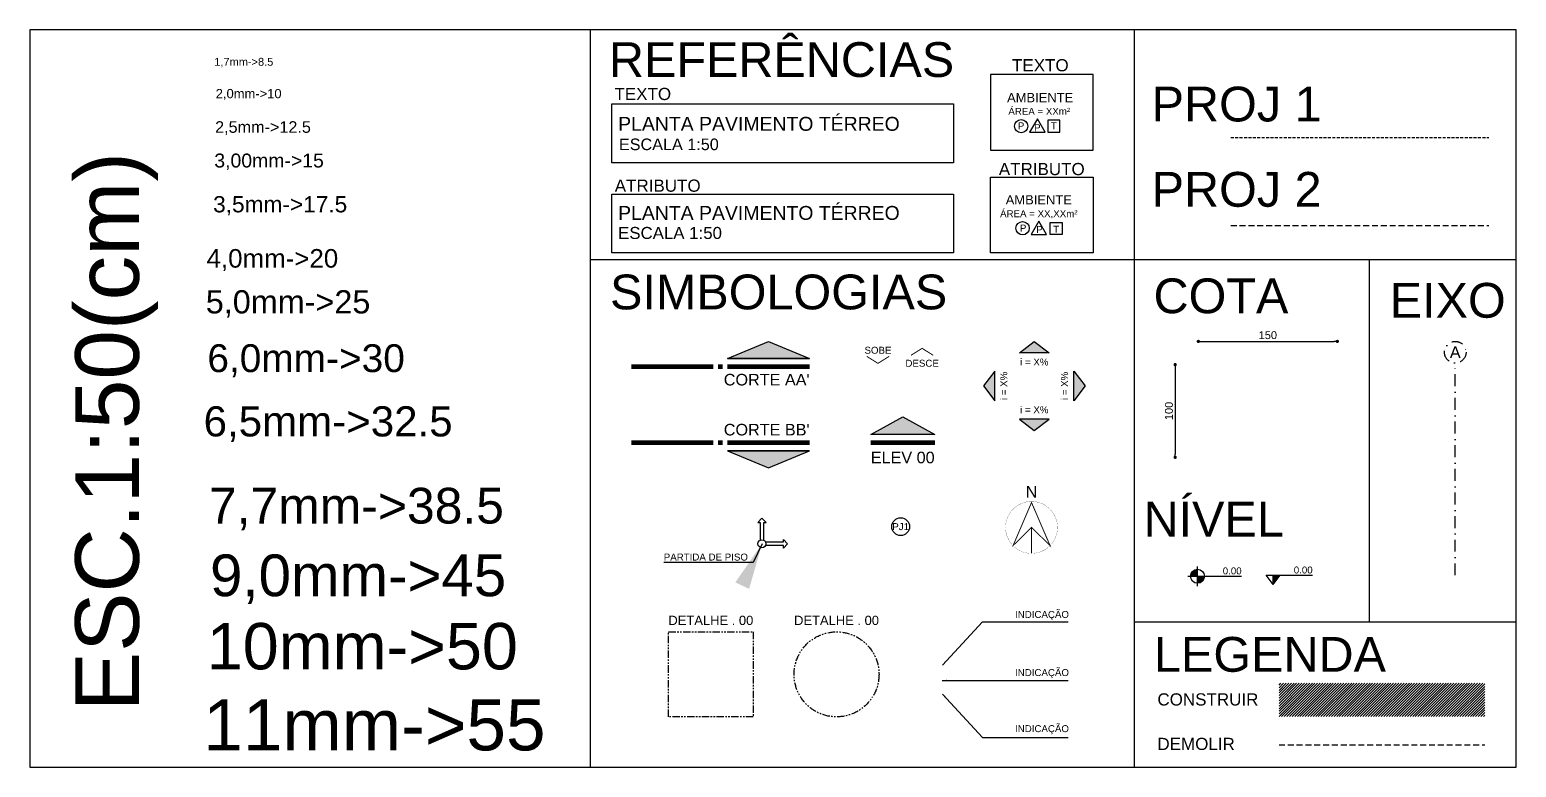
# Model space of a CAD drawing. Header units: millimetres. Extents: x 2839 to 75429, y 16062 to 42710.
# Drawn here: x 29383 to 30987, y 17173 to 17968 of the extents above; entities that cross this region are included whole.
import ezdxf
from ezdxf.enums import TextEntityAlignment as Align

# ---------------------------------------------------------------- set-up
doc = ezdxf.new("R2010")
doc.units = ezdxf.units.MM
for name, pattern in [('DASHDOTX2', [50.8, 25.4, -12.7, 0, -12.7]), ('DASHED', [19.05, 12.7, -6.35]), ('DASHED2', [9.525, 6.35, -3.175]), ('PHANTOM2', [31.75, 15.875, -3.175, 3.175, -3.175, 3.175, -3.175])]:
    doc.linetypes.add(name, pattern=pattern)
for name, color, linetype in [('ARQ_Construir', 150, 'Continuous'), ('ARQ_Cotas', 10, 'Continuous'), ('ARQ_Cotas de Nível', 10, 'Continuous'), ('ARQ_Demolir', 30, 'DASHED'), ('ARQ_Eixo', 10, 'DASHDOTX2'), ('ARQ_Indicações', 10, 'Continuous'), ('ARQ_Projeção 01', 1, 'DASHED2'), ('ARQ_Projeção 02', 2, 'DASHED'), ('ARQ_Simbologia', 50, 'Continuous'), ('ARQ_Texto', 7, 'Continuous')]:
    doc.layers.add(name, color=color, linetype=linetype)
doc.styles.add('100', font='arial.ttf', dxfattribs={"height": 31.25})
doc.styles.add('120', font='arial.ttf', dxfattribs={"height": 37.5})
doc.styles.add('140', font='arial.ttf', dxfattribs={"height": 43.75})
doc.styles.add('175', font='arial.ttf', dxfattribs={"height": 50})
doc.styles.add('200', font='arial.ttf', dxfattribs={"height": 62.5})
doc.styles.add('240', font='arial.ttf', dxfattribs={"height": 75})
doc.styles.add('290', font='arial.ttf', dxfattribs={"height": 81.25})
doc.styles.add('350', font='arial.ttf', dxfattribs={"height": 92.75})
doc.styles.add('400', font='arial.ttf', dxfattribs={"height": 112.5})
doc.styles.add('450', font='arial.ttf', dxfattribs={"height": 125})
doc.styles.add('500', font='arial.ttf', dxfattribs={"height": 137.5})
doc.styles.add('60', font='arial.ttf', dxfattribs={"height": 18.75})
doc.styles.add('80', font='arial.ttf', dxfattribs={"height": 25})
doc.styles.add('COTA', font='arial.ttf')
doc.dimstyles.new('esc_50', dxfattribs={"dimtxt": 8.5, "dimasz": 3.5, "dimexe": 5, "dimexo": 2.5, "dimgap": 0, "dimtad": 0, "dimzin": 12, "dimdsep": 46, "dimtxsty": 'COTA', "dimblk": 'DOT', "dimcen": 0.09, "dimse1": 1, "dimse2": 1, "dimclrd": 256, "dimclre": 256, "dimclrt": 7, "dimaunit": 1, "dimadec": 4, "dimazin": 0, "dimtfac": 0.024, "dimtix": 1, "dimtmove": 2, "dimatfit": 3, "dimfxl": 8, "dimtvp": 0.773333, "dimtolj": 1, "dimtzin": 12, "dimlwd": -1, "dimlwe": -1, "dimarcsym": 0})

# ---------------------------------------------------------------- blocks, each defined once
blk = doc.blocks.new('_Dot')
at = {"color": 0, "linetype": 'ByBlock', "lineweight": -2}
blk.add_line((-0.5, 0), (-1, 0), dxfattribs=at)
at = {"color": 0, "linetype": 'ByBlock', "const_width": 0.5}
blk.add_lwpolyline([(-0.25, 0, 1), (0.25, 0, 1)], format="xyb", close=True, dxfattribs=at)
blk = doc.blocks.new('*D37')
at = {"layer": 'ARQ_Cotas'}
blk.add_line((30647.3, 17631.9), (30790.3, 17631.9), dxfattribs=at)
at = {"layer": 'DEFPOINTS', "color": 0}
for p in [(30793.8, 17631.9), (30643.8, 17606.9), (30793.8, 17606.9)]:
    blk.add_point(p, dxfattribs=at)
at = {"layer": 'ARQ_Cotas', "xscale": 3.5, "yscale": 3.5, "zscale": 3.5, "rotation": 180}
blk.add_blockref('_Dot', (30643.8, 17631.9), dxfattribs=at)
at = {"layer": 'ARQ_Cotas', "xscale": 3.5, "yscale": 3.5, "zscale": 3.5}
blk.add_blockref('_Dot', (30793.8, 17631.9), dxfattribs=at)
at = {"layer": 'ARQ_Cotas', "color": 7, "insert": (30718.8, 17638.6), "char_height": 8.5, "attachment_point": 5, "style": 'COTA'}
blk.add_mtext('\\A1;150', dxfattribs=at)
blk = doc.blocks.new('A$C061752A4')
h = blk.add_hatch(color=256)
h.paths.add_polyline_path([(2, 7.5, 0.414214), (-5.5, 0), (2, 0)])
h.paths.add_polyline_path([(9.5, 0), (2, 0), (2, -7.5, 0.414214)])
for p, q in [((2, -10.5), (2, 10.5)), ((-8.5, 0), (49.5, 0))]:
    blk.add_line(p, q)
blk.add_circle((2, 0), 7.5)
blk = doc.blocks.new('A$C53301501')
blk.add_hatch(color=256).paths.add_polyline_path([(7.5, 10), (0, 10), (0, 0)])
for p, q in [((-7.5, 10), (42.5, 10)), ((0, 0), (-7.5, 10)), ((0, 0), (0, 10)), ((0, 0), (7.5, 10))]:
    blk.add_line(p, q)
blk = doc.blocks.new('A$C291E434F')
for points in [[(2, 3.9), (2, 23.1), (4.6, 23.1), (0, 27.7), (-4.6, 23.1), (-2, 23.1), (-2, 3.9)], [(3.9, 2), (23.1, 2), (23.1, 4.6), (27.7, 0), (23.1, -4.6), (23.1, -2), (3.9, -2)]]:
    blk.add_lwpolyline(points)
blk.add_circle((0, 0), 4.34)
blk = doc.blocks.new('A$C164A0A55')
blk.add_hatch(color=256).paths.add_polyline_path([(16, 0), (-16, 0), (0, 12.2)])
for p, q in [((-16, 0), (0, 12.2)), ((16, 0), (-16, 0)), ((0, 12.2), (16, 0))]:
    blk.add_line(p, q)
at = {"layer": 'ARQ_Simbologia'}
blk.add_line((16, 0), (16, 0), dxfattribs=at)
blk = doc.blocks.new('*D26')
at = {"layer": 'ARQ_Cotas'}
blk.add_line((30618.8, 17603.4), (30618.8, 17510.4), dxfattribs=at)
at = {"layer": 'DEFPOINTS', "color": 0}
for p in [(30643.8, 17606.9), (30618.8, 17506.9), (30643.8, 17506.9)]:
    blk.add_point(p, dxfattribs=at)
at = {"layer": 'ARQ_Cotas', "xscale": 3.5, "yscale": 3.5, "zscale": 3.5}
for p, rotation in [((30618.8, 17606.9), 90), ((30618.8, 17506.9), 270)]:
    blk.add_blockref('_Dot', p, dxfattribs=dict(at, rotation=rotation))
at = {"layer": 'ARQ_Cotas', "color": 7, "insert": (30612.1, 17556.9), "char_height": 8.5, "attachment_point": 5, "rotation": 90, "style": 'COTA'}
blk.add_mtext('\\A1;100', dxfattribs=at)
blk = doc.blocks.new('IND-LOCAL-1')
at = {"layer": 'ARQ_Simbologia'}
blk.add_lwpolyline([(25.3, -32.6), (46.2, -32.6), (35.8, -14.5)], close=True, dxfattribs=at)
blk.add_lwpolyline([(67.2, -32.6), (51.1, -32.6), (51.1, -16.5), (67.2, -16.5), (67.2, -32.6)], dxfattribs=at)
blk.add_circle((13.9, -24.2), 8.93, dxfattribs=at)
at = {"layer": 'ARQ_Texto', "style": 'COTA'}
for tag, p, height in [('LOCAL', (-1.1, 17.9), 12.5), ('LOCAL-1', (-1.1, 0.4), 12.5), ('AREA', (1.5, -16.1), 7.5)]:
    blk.add_attdef(tag, p, '', height=height, dxfattribs=at)
for tag, p in [('PISO', (12.8, -25.2)), ('PAR', (35.2, -24.8)), ('TETO', (58.4, -25.4))]:
    blk.add_attdef(tag, text='', height=7.5, dxfattribs=at).set_placement(p, align=Align.MIDDLE)
blk = doc.blocks.new('IND-DESENHOS')
at = {"layer": 'ARQ_Texto', "style": 'COTA'}
for tag, p, height in [('DESENHO1', (0, 25), 20), ('DESENHO', (0, 0), 20), ('ESCALA', (0, -15), 10), ('AREA', (0, -30), 10)]:
    blk.add_attdef(tag, p, '', height=height, dxfattribs=at)
blk = doc.blocks.new('A$C5CB55066')
at = {"layer": 'ARQ_Simbologia'}
blk.add_hatch(color=256, dxfattribs=at).paths.add_polyline_path([(670, 195), (1113, 9), (226, 9)])
blk.add_line((226, 9), (1113, 9), dxfattribs=at)
blk.add_lwpolyline([(670, 195), (1113, 9), (226, 9)], close=True, dxfattribs=at)
at = {"layer": 'ARQ_Simbologia', "const_width": 50}
for points in [[(-811, -77), (76, -77)], [(176, -77), (126, -77)], [(1113, -77), (226, -77)]]:
    blk.add_lwpolyline(points, dxfattribs=at)
blk = doc.blocks.new('A$C4C9A12F2')
at = {"layer": 'ARQ_Simbologia'}
h = blk.add_hatch(color=256, dxfattribs=at)
h.paths.add_polyline_path([(30, 76), (376, -117), (-315, -117)])
edge = h.paths.add_edge_path(flags=17)
edge.add_line((376, -117), (-315, -117))
blk.add_line((376, -117), (-315, -117), dxfattribs=at)
blk.add_lwpolyline([(30, 76), (376, -117), (-315, -117)], close=True, dxfattribs=at)
at = {"layer": 'ARQ_Simbologia', "const_width": 50}
blk.add_lwpolyline([(-315, -204), (380, -204)], dxfattribs=at)
blk = doc.blocks.new('A$C51210F19')
at = {"layer": 'ARQ_Simbologia', "const_width": 0.8}
blk.add_lwpolyline([(-112.3, 2.1, 1), (111.7, 2.1, 1), (-112.3, 2.1, 1)], format="xyb", dxfattribs=at)
at = {"layer": 'ARQ_Simbologia', "const_width": 4}
for points in [[(-79.9, -76.2), (-0.3, 109.3), (79.5, -76), (-0.3, 2.1), (-79.9, -76.2)], [(-0.3, 2.1), (-0.3, -109.9)]]:
    blk.add_lwpolyline(points, dxfattribs=at)
blk = doc.blocks.new('A$C0C9F2F63')
at = {"layer": 'ARQ_Simbologia', "xscale": 0.25, "yscale": 0.25, "zscale": 0.25}
blk.add_blockref('A$C51210F19', (2.6, 0.6), dxfattribs=at)
at = {"layer": 'ARQ_Simbologia', "color": 7, "style": '100'}
blk.add_text('N', height=12.5, dxfattribs=at).set_placement((2.5, 33.3), align=Align.CENTER)

msp = doc.modelspace()

# ---------------------------------------------------------------- hatches: boundary and pattern name
at = {"layer": 'ARQ_Construir'}
h = msp.add_hatch(dxfattribs=at)
h.set_pattern_fill('_USER', color=256, scale=2, angle=45, style=0, pattern_type=0)
h.set_pattern_definition([(45, (30730.8489, 17227.4325), (-1.414214, 1.414214), [])])
h.paths.add_polyline_path([(30952.915, 17263.423), (30730.849, 17263.423), (30730.849, 17227.433), (30952.915, 17227.433)])

# ---------------------------------------------------------------- linework, layer by layer
for p, q in [((29987.994, 17172.806), (29987.994, 17967.876)), ((30574.942, 17172.806), (30574.942, 17967.876)), ((29987.994, 17720.136), (30986.874, 17720.136)), ((30828.262, 17720.136), (30828.262, 17329.608)), ((30574.942, 17329.608), (30986.874, 17329.608))]:
    msp.add_line(p, q)
for points in [[(30986.874, 17967.876), (29382.803, 17967.876), (29382.803, 17172.806), (30986.874, 17172.806)], [(30530.201, 17919.712), (30419.695, 17919.712), (30419.695, 17838.2), (30530.201, 17838.2)], [(30010.839, 17887.877), (30379.656, 17887.877), (30379.656, 17824.585), (30010.839, 17824.585)], [(30419.695, 17808.875), (30530.201, 17808.875), (30530.201, 17727.364), (30419.695, 17727.364)], [(30010.839, 17790.656), (30379.656, 17790.656), (30379.656, 17727.364), (30010.839, 17727.364)]]:
    msp.add_lwpolyline(points, close=True)
at = {"layer": 'ARQ_Demolir', "ltscale": 0.5}
msp.add_line((30730.849, 17196.953), (30952.915, 17196.953), dxfattribs=at)
at = {"layer": 'ARQ_Eixo', "ltscale": 0.5}
msp.add_line((30921.043, 17379.725), (30921.043, 17608.608), dxfattribs=at)
msp.add_circle((30921.043, 17620.267), 11.659, dxfattribs=at)
at = {"layer": 'ARQ_Indicações', "linetype": 'PHANTOM2', "ltscale": 0.5}
msp.add_lwpolyline([(30071.963, 17318.762), (30163.612, 17318.762), (30163.612, 17227.113), (30071.963, 17227.113)], close=True, dxfattribs=at)
at = {"layer": 'ARQ_Indicações'}
msp.add_circle((30322.587, 17432.137), 9.584, dxfattribs=at)
at = {"layer": 'ARQ_Indicações', "linetype": 'PHANTOM2', "ltscale": 0.5}
msp.add_circle((30253.402, 17272.938), 45.825, dxfattribs=at)
at = {"layer": 'ARQ_Projeção 01', "ltscale": 0.5}
msp.add_line((30678.859, 17851.82), (30957.441, 17851.82), dxfattribs=at)
at = {"layer": 'ARQ_Projeção 02', "ltscale": 0.5}
msp.add_line((30678.859, 17756.987), (30957.441, 17756.987), dxfattribs=at)
at = {"layer": 'ARQ_Simbologia'}
for points in [[(30478.467, 17857.525), (30470.106, 17872.006), (30461.745, 17857.525)], [(30481.426, 17857.525), (30494.288, 17857.525), (30494.288, 17870.388), (30481.426, 17870.388)]]:
    msp.add_lwpolyline(points, close=True, dxfattribs=at)
at = {"layer": 'ARQ_Simbologia', "const_width": 1}
for points in [[(30286.084, 17615.756), (30298.106, 17608.219), (30310.15, 17615.737)], [(30333.709, 17616.899), (30345.754, 17624.417), (30357.775, 17616.88)]]:
    msp.add_lwpolyline(points, dxfattribs=at)
at = {"layer": 'ARQ_Simbologia'}
msp.add_circle((30452.583, 17863.956), 7.146, dxfattribs=at)

# ---------------------------------------------------------------- block references
at = {"layer": 'ARQ_Cotas de Nível'}
for name, p in [('A$C061752A4', (30640.978, 17378.685)), ('A$C53301501', (30724.671, 17369.705))]:
    msp.add_blockref(name, p, dxfattribs=at)
at = {"layer": 'ARQ_Simbologia', "xscale": 0.09999999999854481, "yscale": 0.09999999999854481, "zscale": 0.09999999999999999}
for name, p in [('A$C5CB55066', (30113.021, 17612.458)), ('A$C4C9A12F2', (30321.758, 17543.075))]:
    msp.add_blockref(name, p, dxfattribs=at)
at = {"layer": 'ARQ_Simbologia'}
for name, p in [('A$C164A0A55', (30466.831, 17619.74)), ('A$C0C9F2F63', (30461.288, 17430.247)), ('A$C291E434F', (30172.896, 17413.691))]:
    msp.add_blockref(name, p, dxfattribs=at)
at = {"layer": 'ARQ_Simbologia', "xscale": -1}
for p, rotation in [((30424.092, 17583.86), 90), ((30466.831, 17547.99), 180)]:
    msp.add_blockref('A$C164A0A55', p, dxfattribs=dict(at, rotation=rotation))
at = {"layer": 'ARQ_Simbologia', "rotation": 270}
msp.add_blockref('A$C164A0A55', (30509.561, 17583.86), dxfattribs=at)
at = {"layer": 'ARQ_Simbologia', "xscale": -0.09999999999854481, "yscale": 0.09999999999854481, "zscale": 0.09999999999999999, "rotation": 180}
msp.add_blockref('A$C5CB55066', (30113.021, 17514.942), dxfattribs=at)
at = {"layer": 'ARQ_Texto'}
ref = msp.add_blockref('IND-LOCAL-1', (30443.038, 17773.262), dxfattribs=dict(at, xscale=0.7999999999883585, yscale=0.7999999999956344, zscale=0.7999999999999999))
ref.add_attrib('LOCAL-1', 'AMBIENTE', dxfattribs={"height": 10, "style": 'COTA'}).set_placement((30471.657, 17784.539), align=Align.MIDDLE)
ref.add_attrib('AREA', 'ÁREA = XX,XXm²', dxfattribs={"height": 7.5, "style": 'COTA'}).set_placement((30471.657, 17769.853), align=Align.MIDDLE)
ref.add_attrib('TETO', 'P', dxfattribs={"height": 7.5, "style": 'COTA'}).set_placement((30472.391, 17752.498), align=Align.MIDDLE)
ref.add_attrib('PAR', 'T', dxfattribs={"height": 7.5, "style": 'COTA'}).set_placement((30490.32, 17752.804), align=Align.MIDDLE)
ref.add_attrib('PISO', 'P', dxfattribs={"height": 7.5, "style": 'COTA'}).set_placement((30454.761, 17754.056), align=Align.MIDDLE)
ref = msp.add_blockref('IND-DESENHOS', (30017.695, 17762.914), dxfattribs=dict(at, xscale=2, yscale=2, zscale=2))
ref.add_attrib('DESENHO', 'PLANTA PAVIMENTO TÉRREO', (30017.695, 17762.914), dxfattribs={"height": 15, "style": 'COTA'})
ref.add_attrib('ESCALA', 'ESCALA 1:50', (30017.695, 17742.299), dxfattribs={"height": 13, "style": 'COTA'})

# ---------------------------------------------------------------- texts
for s, height, style, p in [('REFERÊNCIAS', 37.5, '120', (30007.803, 17916.996)), ('1,7mm->8.5', 8.5, '60', (29581.963, 17929.073)), ('TEXTO', 13.125, '120', (30442.764, 17923.059)), ('2,0mm->10', 10, '80', (29583.521, 17894.054)), ('TEXTO', 13.125, '120', (30013.776, 17892.102)), ('PROJ 1', 37.5, '120', (30593.431, 17869.022)), ('2,5mm->12.5', 12.5, '100', (29582.826, 17856.774)), ('PLANTA PAVIMENTO TÉRREO', 15, '120', (30017.736, 17858.947)), ('ESCALA 1:50', 12.5, '100', (30018.592, 17838.085)), ('3,00mm->15', 15, '120', (29581.97, 17819.384)), ('ATRIBUTO', 13.125, '120', (30428.519, 17811.14)), ('ATRIBUTO', 13.125, '120', (30014.085, 17793.253)), ('PROJ 2', 37.5, '120', (30593.431, 17777.072)), ('3,5mm->17.5', 17.5, '140', (29580.7, 17771.003)), ('4,0mm->20', 20, '175', (29573.617, 17711.436)), ('SIMBOLOGIAS', 37.5, '120', (30008.989, 17666.442)), ('COTA', 37.5, '120', (30595.445, 17662.264)), ('EIXO', 37.5, '120', (30850.315, 17657.431)), ('5,0mm->25', 25, '200', (29572.787, 17662.066)), ('6,0mm->30', 30, '240', (29574.473, 17598.808)), ('6,5mm->32.5', 32.5, '290', (29570.411, 17529.46)), ('7,7mm->38.5', 38.5, '350', (29576.192, 17435.538)), ('NÍVEL', 37.5, '120', (30584.689, 17421.555)), ('9,0mm->45', 45, '400', (29577.343, 17357.202)), ('PARTIDA DE PISO', 7.5, '60', (30066.979, 17395.651)), ('10mm->50', 50, '450', (29573.795, 17278.319)), ('LEGENDA', 37.5, '120', (30595.946, 17275.738)), ('11mm->55', 55, '500', (29570.057, 17190.976)), ('CONSTRUIR', 13.125, '120', (30599.643, 17239.366)), ('DEMOLIR', 13.125, '120', (30599.643, 17191.403))]:
    msp.add_text(s, height=height, dxfattribs=dict(at, style=style)).set_placement(p)
for s, height, style, p in [('AMBIENTE', 10, '80', (30473.127, 17889.71)), ('ÁREA = XXm²', 7.5, '60', (30472.126, 17876.175)), ('P', 7.5, '60', (30452.583, 17860.512)), ('P', 7.5, '60', (30470.106, 17858.515)), ('T', 7.5, '60', (30487.857, 17860.512)), ('SOBE', 7.5, '60', (30298.106, 17618.597)), ('i = X%%%', 7.5, '60', (30466.831, 17605.933)), ('DESCE', 7.5, '60', (30345.754, 17604.602)), ('i = X%%%', 7.5, '60', (30466.831, 17554.445)), ('ELEV 00', 12.5, '100', (30324.781, 17500.486)), ('DETALHE . 00', 10, '80', (30117.788, 17326.146)), ('DETALHE . 00', 10, '80', (30253.402, 17326.146))]:
    msp.add_text(s, height=height, dxfattribs=dict(at, style=style)).set_placement(p, align=Align.CENTER)
at = {"layer": 'ARQ_Texto', "style": '500'}
msp.add_text('ESC.1:50(cm)', height=68.75, rotation=90, dxfattribs=at).set_placement((29500.615, 17233.06))
at = {"layer": 'ARQ_Texto', "style": '100'}
msp.add_text('A', height=12.5, dxfattribs=at).set_placement((30921.043, 17620.267), align=Align.MIDDLE)
at = {"layer": 'ARQ_Texto'}
for s, height, style, p in [("CORTE AA'", 12.5, '100', (30224.327, 17584.395)), ("CORTE BB'", 12.5, '100', (30224.327, 17530.497)), ('0.00', 7.5, '60', (30690.52, 17380.728)), ('0.00', 7.5, '60', (30767.171, 17381.706))]:
    msp.add_text(s, height=height, dxfattribs=dict(at, style=style)).set_placement(p, align=Align.RIGHT)
at = {"layer": 'ARQ_Texto', "style": '60'}
for p in [(30437.573, 17583.865), (30503.106, 17583.86)]:
    msp.add_text('i = X%%%', height=7.5, rotation=90, dxfattribs=at).set_placement(p, align=Align.CENTER)
at = {"layer": 'ARQ_Texto', "char_height": 7.5, "attachment_point": 1, "style": '60'}
for insert, width in [((30446, 17341.26), 57.35287), ((30446, 17278.626), 57.27749), ((30446, 17218.168), 57.35287)]:
    msp.add_mtext('INDICAÇÃO', dxfattribs=dict(at, insert=insert, width=width))
at = {"layer": 'ARQ_Texto', "style": '60'}
msp.add_attdef('PJ1', text='', height=7.5, dxfattribs=at).set_placement((30322.587, 17432.137), align=Align.MIDDLE)

# ---------------------------------------------------------------- dimensions: what is measured, and where the dimension line sits
at = {"layer": 'ARQ_Cotas'}
dim = msp.add_linear_dim(base=(30793.783, 17631.926), p1=(30643.783, 17606.926), p2=(30793.783, 17606.926), dimstyle='esc_50', dxfattribs=at)
dim.commit()
dim.dimension.update_dxf_attribs({"geometry": '*D37', "text_midpoint": (30718.783, 17638.638)})
dim = msp.add_linear_dim(base=(30618.783, 17506.926), p1=(30643.783, 17606.926), p2=(30643.783, 17506.926), angle=270, dimstyle='esc_50', dxfattribs=at)
dim.commit()
dim.dimension.update_dxf_attribs({"geometry": '*D26', "text_midpoint": (30612.071, 17556.926)})

# ---------------------------------------------------------------- leaders
at = {"layer": 'ARQ_Indicações'}
for points, override in [([(30172.989, 17413.799), (30163.49, 17393.688), (30066.911, 17393.688)], {"dimasz": 50}), ([(30367.693, 17282.974), (30411.033, 17329.608), (30503.352, 17329.608)], {"dimasz": 5}), ([(30367.514, 17266.304), (30503.277, 17266.304)], {"dimasz": 5}), ([(30367.693, 17251.655), (30411.033, 17205.021), (30503.352, 17205.021)], {"dimasz": 5})]:
    msp.add_leader(points, dimstyle='esc_50', override=override, dxfattribs=at)

doc.saveas('drawing.dxf')
